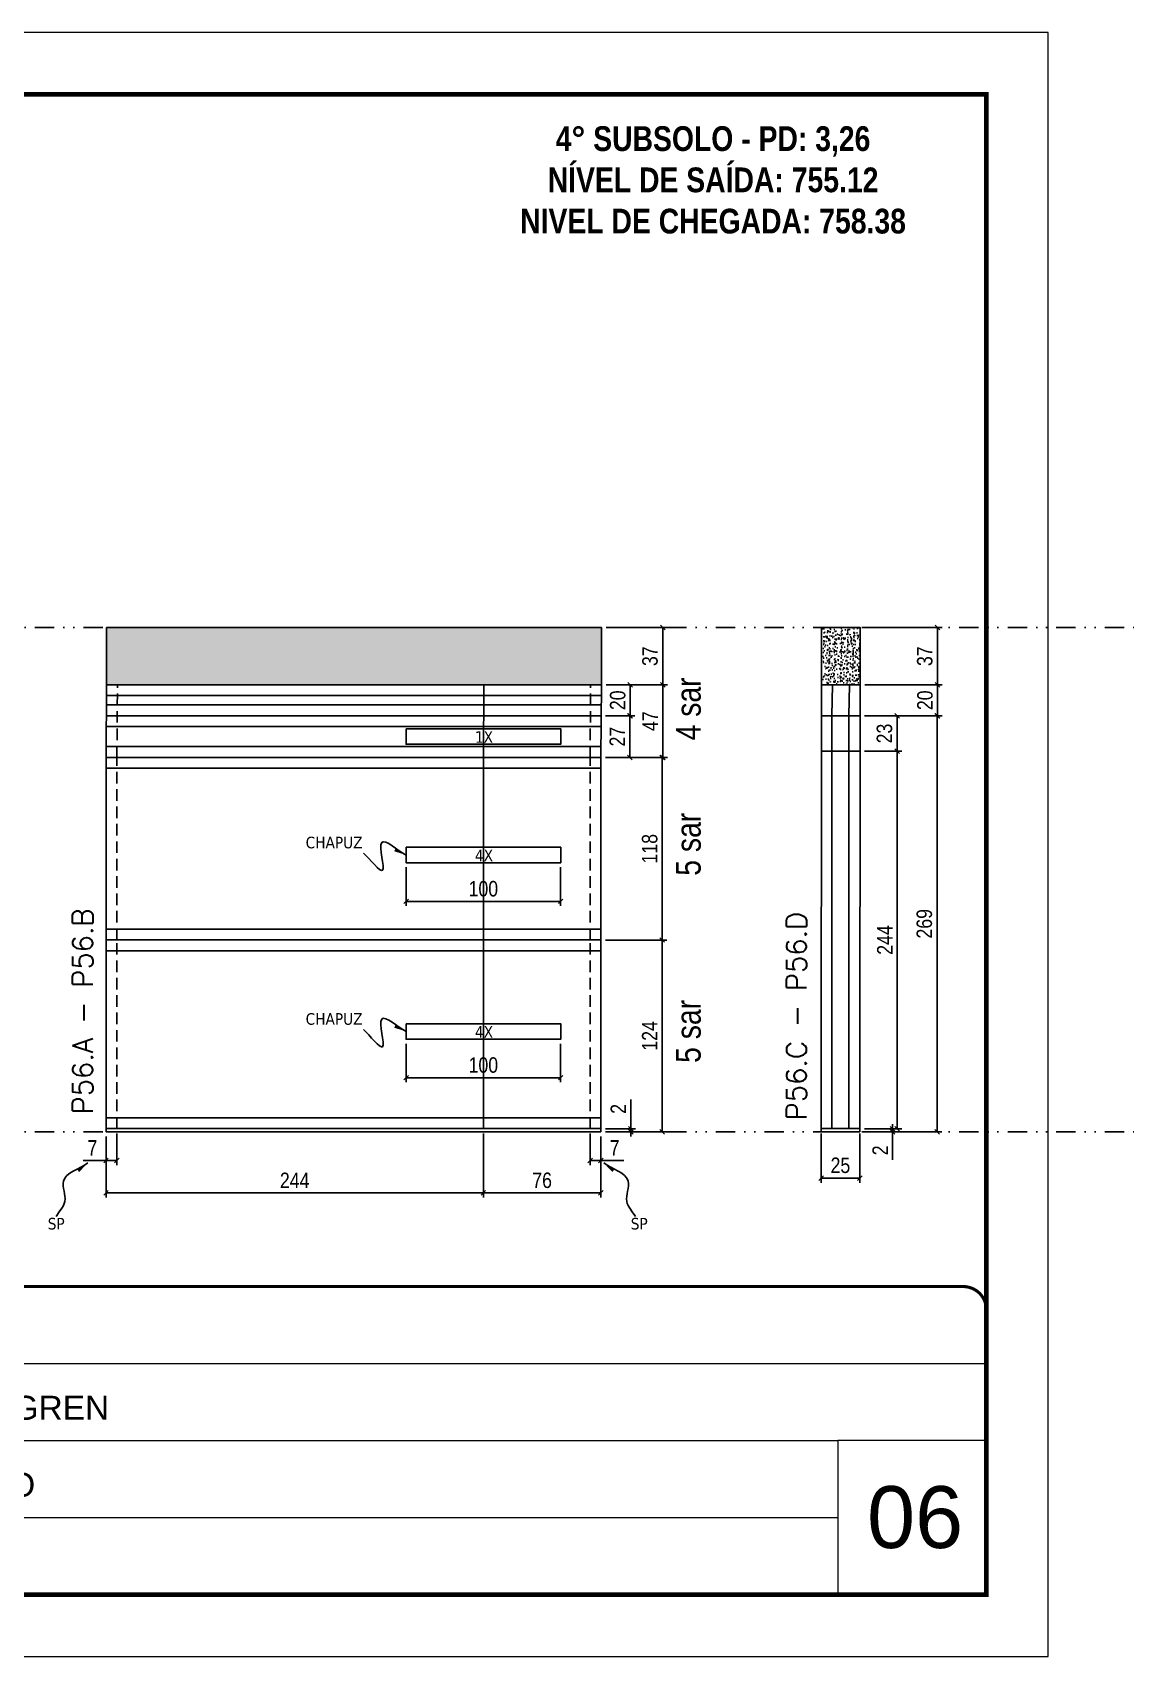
# Model space of a CAD drawing. Header units: millimetres. Extents: x 13777 to 27878, y -21631 to 6985.
# Drawn here: x 16840 to 17547, y 4786 to 5836 of the extents above; entities that cross this region are included whole.
import ezdxf

# ---------------------------------------------------------------- set-up
doc = ezdxf.new("R2010")
doc.units = ezdxf.units.MM
for name, pattern in [('CONTINUO', [0]), ('DASHED', [0.75, 0.5, -0.25]), ('DIVIDE2', [0.625, 0.25, -0.125, 0, -0.125, 0, -0.125]), ('HIDDEN', [0.375, 0.25, -0.125])]:
    doc.linetypes.add(name, pattern=pattern)
for name, color, linetype, lineweight in [('CARIMBO', 255, 'Continuous', 9), ('Folhas', 255, 'Continuous', 9), ('SARRAFO DE PRESSAO', 251, 'DASHED', 9), ('Texto Seção', 7, 'Continuous', 15)]:
    doc.layers.add(name, color=color, linetype=linetype, lineweight=lineweight)
for name, color, linetype in [('COTA', 241, 'Continuous'), ('NOMENCLATURA', 7, 'Continuous'), ('Nível', 160, 'Continuous'), ('Painéis', 200, 'Continuous'), ('Romaneio', 10, 'Continuous'), ('SARR_2.2x10', 60, 'Continuous'), ('SARR_2.2x7', 40, 'Continuous'), ('Sarrafo de Pressão', 42, 'HIDDEN'), ('texto', 7, 'Continuous')]:
    doc.layers.add(name, color=color, linetype=linetype)
doc.styles.add('ARIAL', font='arial.ttf')
doc.styles.add('ARIAL_NARROW', font='ARIALN.TTF', dxfattribs={"height": 0.2})
doc.styles.add('COTA TECNICA', font='techl___.ttf', dxfattribs={"height": 10})
doc.styles.add('COTA TECNICA-50', font='techl___.ttf', dxfattribs={"height": 10})
doc.styles.add('REGUA-120', font='ROMANS.shx', dxfattribs={"height": 15})
doc.styles.add('ROMANC', font='techb___.ttf', dxfattribs={"height": 2.5})
doc.styles.get("Standard").update_dxf_attribs({"font": 'arial.ttf'})
doc.styles.add('Tecnologia', font='')
doc.styles.get('Tecnologia').set_extended_font_data('Forgotten Futurist')
doc.dimstyles.new('COTA PAINEL-50', dxfattribs={"dimtxt": 10, "dimasz": 3, "dimexe": 3, "dimexo": 3, "dimgap": 3, "dimtad": 1, "dimdec": 1, "dimzin": 12, "dimdsep": 46, "dimtxsty": 'COTA TECNICA-50', "dimblk1": 'OBLIQUE', "dimblk2": 'OBLIQUE', "dimsah": 1, "dimcen": 0.9, "dimclrd": 4, "dimclre": 4, "dimclrt": 240, "dimadec": 1, "dimazin": 3, "dimtfac": 1, "dimtdec": 1, "dimtmove": 0, "dimatfit": 3, "dimfxl": 1, "dimtolj": 1, "dimtzin": 12, "dimarcsym": 0})
doc.dimstyles.new('PAINEL', dxfattribs={"dimtxt": 10, "dimasz": 3, "dimexe": 3, "dimexo": 3, "dimgap": 3, "dimtad": 1, "dimdec": 1, "dimzin": 12, "dimdsep": 46, "dimtxsty": 'COTA TECNICA', "dimblk1": 'OBLIQUE', "dimblk2": 'OBLIQUE', "dimsah": 1, "dimcen": 0.9, "dimclrd": 4, "dimclre": 4, "dimclrt": 240, "dimadec": 1, "dimazin": 3, "dimtfac": 1, "dimtdec": 1, "dimtmove": 0, "dimatfit": 3, "dimfxl": 1, "dimtolj": 1, "dimtzin": 12, "dimarcsym": 0})
doc.dimstyles.get("Standard").update_dxf_attribs({"dimtxt": 0.18, "dimasz": 0.18, "dimexe": 0.18, "dimexo": 0.0625, "dimgap": 0.09, "dimtad": 0, "dimtih": 1, "dimtoh": 1, "dimdec": 4, "dimzin": 0, "dimdsep": 46, "dimtxsty": 'Standard', "dimcen": 0.09, "dimadec": 0, "dimazin": 0, "dimtfac": 1, "dimtdec": 4, "dimtofl": 0, "dimtmove": 0, "dimatfit": 3, "dimfxl": 1, "dimtolj": 1, "dimtzin": 0, "dimarcsym": 0})

# ---------------------------------------------------------------- blocks, each defined once
blk = doc.blocks.new('9999999999')
at = {"color": 30, "linetype": 'CONTINUO'}
for p, q in [((98564.6, 34230.2), (98564.6, 34429.4)), ((98564.6, 34379.6), (99584, 34379.6)), ((98564.6, 34329.8), (99488, 34329.8)), ((99584, 34329.8), (99488, 34329.8)), ((99488, 34329.8), (99488, 34230.2)), ((98564.6, 34280), (99488, 34280))]:
    blk.add_line(p, q, dxfattribs=at)
at = {"color": 30, "linetype": 'CONTINUO', "const_width": 2}
blk.add_lwpolyline([(99584, 34230.2), (99584, 34414.4, 0.414214), (99569, 34429.4), (98229, 34429.4, 0.414214), (98214, 34414.4), (98214, 34245.2, 0.414214), (98229, 34230.2), (99584, 34230.2)], format="xyb", dxfattribs=at)
at = {"layer": 'Folhas'}
blk.add_lwpolyline([(98139, 34190.2), (99624, 34190.2), (99624, 35240.2), (98139, 35240.2)], close=True, dxfattribs=at)
at = {"layer": 'Folhas', "color": 30, "const_width": 3}
blk.add_lwpolyline([(98214, 34230.2), (99584, 34230.2), (99584, 35200.2), (98214, 35200.2)], close=True, dxfattribs=at)
at = {"color": 7, "linetype": 'Continuous', "ltscale": 5, "style": 'ARIAL'}
for s, height, p in [('SKR', 15.48, (98837.7, 34393.1)), ('LEAF LOEFGREN', 15.483, (98837.7, 34343.3)), ('4° SUBSOLO', 15.48, (98837.7, 34293.5)), ('NOVA SISTEMAS CONSTRUTIVOS', 11.059, (98263.2, 34267.2)), ('PILARES', 15.48, (98837.7, 34243.7))]:
    blk.add_text(s, height=height, dxfattribs=at).set_placement(p)
at = {"layer": 'Folhas', "color": 7, "style": 'Tecnologia', "width": 1.5}
for s, p in [('CLIENTE:', (98573.7, 34397.2)), ('OBRA:', (98573.7, 34347.3)), ('PAVIMENTO:', (98573.7, 34297.5)), ('PROJETO:', (98573.7, 34247.7))]:
    blk.add_text(s, height=14, dxfattribs=at).set_placement(p)
blk = doc.blocks.new('_Oblique')
at = {"color": 0, "linetype": 'ByBlock', "lineweight": -2}
blk.add_line((-0.5, -0.5), (0.5, 0.5), dxfattribs=at)
blk = doc.blocks.new('*D59')
at = {"layer": 'COTA', "color": 4, "lineweight": -2, "transparency": 16777216}
for p, q in [((16894.7, 5124.4), (16894.7, 5103.9)), ((16887.7, 5122.4), (16887.7, 5103.9)), ((16887.7, 5106.9), (16873, 5106.9)), ((16894.7, 5106.9), (16887.7, 5106.9))]:
    blk.add_line(p, q, dxfattribs=at)
at = {"layer": 'Defpoints', "color": 0, "transparency": 16777216}
for p in [(16887.7, 5125.4), (16894.7, 5127.4), (16887.7, 5106.9)]:
    blk.add_point(p, dxfattribs=at)
at = {"layer": 'COTA', "color": 4, "lineweight": -2, "transparency": 16777216, "xscale": 3, "yscale": 3, "zscale": 3, "rotation": 180}
blk.add_blockref('_Oblique', (16887.7, 5106.9), dxfattribs=at)
at = {"layer": 'COTA', "color": 4, "lineweight": -2, "transparency": 16777216, "xscale": 3, "yscale": 3, "zscale": 3}
blk.add_blockref('_Oblique', (16894.7, 5106.9), dxfattribs=at)
at = {"layer": 'COTA', "color": 240, "transparency": 16777216, "insert": (16878.9, 5115), "char_height": 10, "attachment_point": 5, "style": 'COTA TECNICA-50'}
blk.add_mtext('\\A1;7', dxfattribs=at)
blk = doc.blocks.new('*D60')
at = {"layer": 'COTA', "color": 4, "lineweight": -2, "transparency": 16777216}
for p, q in [((17200.7, 5124.4), (17200.7, 5103.9)), ((17207.7, 5122.4), (17207.7, 5103.9)), ((17200.7, 5106.9), (17207.7, 5106.9)), ((17207.7, 5106.9), (17222.5, 5106.9))]:
    blk.add_line(p, q, dxfattribs=at)
at = {"layer": 'Defpoints', "color": 0, "transparency": 16777216}
for p in [(17200.7, 5127.4), (17207.7, 5125.4), (17207.7, 5106.9)]:
    blk.add_point(p, dxfattribs=at)
at = {"layer": 'COTA', "color": 4, "lineweight": -2, "transparency": 16777216, "xscale": 3, "yscale": 3, "zscale": 3, "rotation": 180}
blk.add_blockref('_Oblique', (17200.7, 5106.9), dxfattribs=at)
at = {"layer": 'COTA', "color": 4, "lineweight": -2, "transparency": 16777216, "xscale": 3, "yscale": 3, "zscale": 3}
blk.add_blockref('_Oblique', (17207.7, 5106.9), dxfattribs=at)
at = {"layer": 'COTA', "color": 240, "transparency": 16777216, "insert": (17216.6, 5115), "char_height": 10, "attachment_point": 5, "style": 'COTA TECNICA-50'}
blk.add_mtext('\\A1;7', dxfattribs=at)
blk = doc.blocks.new('*D61')
at = {"layer": 'Defpoints', "color": 0, "linetype": 'ByBlock', "transparency": 16777216}
for p in [(17207.7, 5249.4), (17247.4, 5249.4), (17207.7, 5125.4)]:
    blk.add_point(p, dxfattribs=at)
at = {"layer": 'Romaneio', "color": 4, "linetype": 'ByBlock', "lineweight": -2, "transparency": 16777216}
for p, q in [((17210.7, 5249.4), (17250.4, 5249.4)), ((17247.4, 5125.4), (17247.4, 5249.4)), ((17210.7, 5125.4), (17250.4, 5125.4))]:
    blk.add_line(p, q, dxfattribs=at)
at = {"layer": 'Romaneio', "color": 4, "linetype": 'ByBlock', "lineweight": -2, "transparency": 16777216, "xscale": 3, "yscale": 3, "zscale": 3}
for p, rotation in [((17247.4, 5249.4), 90), ((17247.4, 5125.4), 270)]:
    blk.add_blockref('_Oblique', p, dxfattribs=dict(at, rotation=rotation))
at = {"layer": 'Romaneio', "color": 240, "linetype": 'ByBlock', "transparency": 16777216, "insert": (17239.3, 5187.4), "char_height": 10, "attachment_point": 5, "rotation": 90, "style": 'COTA TECNICA'}
blk.add_mtext('\\A1;124', dxfattribs=at)
blk = doc.blocks.new('*D62')
at = {"layer": 'Defpoints', "color": 0, "linetype": 'ByBlock', "transparency": 16777216}
for p in [(17207.7, 5249.4), (17247.4, 5249.4), (17207.7, 5125.4)]:
    blk.add_point(p, dxfattribs=at)
at = {"layer": 'Romaneio', "color": 4, "linetype": 'ByBlock', "lineweight": -2, "transparency": 16777216}
for p, q in [((17210.7, 5249.4), (17250.4, 5249.4)), ((17247.4, 5125.4), (17247.4, 5249.4)), ((17210.7, 5125.4), (17250.4, 5125.4))]:
    blk.add_line(p, q, dxfattribs=at)
at = {"layer": 'Romaneio', "color": 4, "linetype": 'ByBlock', "lineweight": -2, "transparency": 16777216, "xscale": 3, "yscale": 3, "zscale": 3}
for p, rotation in [((17247.4, 5249.4), 90), ((17247.4, 5125.4), 270)]:
    blk.add_blockref('_Oblique', p, dxfattribs=dict(at, rotation=rotation))
at = {"layer": 'Romaneio', "color": 240, "linetype": 'ByBlock', "transparency": 16777216, "insert": (17239.3, 5187.4), "char_height": 10, "attachment_point": 5, "rotation": 90, "style": 'COTA TECNICA'}
blk.add_mtext('\\A1;124', dxfattribs=at)
blk = doc.blocks.new('*D63')
at = {"layer": 'COTA', "color": 4, "lineweight": -2, "transparency": 16777216}
for p, q in [((17210.7, 5367.4), (17250.4, 5367.4)), ((17247.4, 5249.4), (17247.4, 5367.4)), ((17210.7, 5249.4), (17250.4, 5249.4))]:
    blk.add_line(p, q, dxfattribs=at)
at = {"layer": 'Defpoints', "color": 0, "transparency": 16777216}
for p in [(17207.7, 5367.4), (17247.4, 5367.4), (17207.7, 5249.4)]:
    blk.add_point(p, dxfattribs=at)
at = {"layer": 'COTA', "color": 4, "lineweight": -2, "transparency": 16777216, "xscale": 3, "yscale": 3, "zscale": 3}
for p, rotation in [((17247.4, 5367.4), 90), ((17247.4, 5249.4), 270)]:
    blk.add_blockref('_Oblique', p, dxfattribs=dict(at, rotation=rotation))
at = {"layer": 'COTA', "color": 240, "transparency": 16777216, "insert": (17239.3, 5308.4), "char_height": 10, "attachment_point": 5, "rotation": 90, "style": 'COTA TECNICA-50'}
blk.add_mtext('\\A1;118', dxfattribs=at)
blk = doc.blocks.new('*D64')
at = {"layer": 'COTA', "color": 4, "lineweight": -2, "transparency": 16777216}
for p, q in [((17227, 5127.4), (17227, 5146.2)), ((17210.7, 5127.4), (17230, 5127.4)), ((17210.7, 5125.4), (17230, 5125.4)), ((17227, 5125.4), (17227, 5127.4)), ((17227, 5125.4), (17227, 5122.4))]:
    blk.add_line(p, q, dxfattribs=at)
at = {"layer": 'Defpoints', "color": 0, "transparency": 16777216}
for p in [(17207.7, 5127.4), (17207.7, 5125.4), (17227, 5125.4)]:
    blk.add_point(p, dxfattribs=at)
at = {"layer": 'COTA', "color": 4, "lineweight": -2, "transparency": 16777216, "xscale": 3, "yscale": 3, "zscale": 3}
for p, rotation in [((17227, 5127.4), 270), ((17227, 5125.4), 90)]:
    blk.add_blockref('_Oblique', p, dxfattribs=dict(at, rotation=rotation))
at = {"layer": 'COTA', "color": 240, "transparency": 16777216, "insert": (17219, 5140.2), "char_height": 10, "attachment_point": 5, "rotation": 90, "style": 'COTA TECNICA-50'}
blk.add_mtext('\\A1;2', dxfattribs=at)
blk = doc.blocks.new('*D65')
at = {"layer": 'COTA', "color": 4, "lineweight": -2, "transparency": 16777216}
for p, q in [((17131.7, 5124.4), (17131.7, 5082.9)), ((16887.7, 5122.4), (16887.7, 5082.9)), ((16887.7, 5085.9), (17131.7, 5085.9))]:
    blk.add_line(p, q, dxfattribs=at)
at = {"layer": 'Defpoints', "color": 0, "transparency": 16777216}
for p in [(16887.7, 5125.4), (17131.7, 5127.4), (17131.7, 5085.9)]:
    blk.add_point(p, dxfattribs=at)
at = {"layer": 'COTA', "color": 4, "lineweight": -2, "transparency": 16777216, "xscale": 3, "yscale": 3, "zscale": 3, "rotation": 180}
blk.add_blockref('_Oblique', (16887.7, 5085.9), dxfattribs=at)
at = {"layer": 'COTA', "color": 4, "lineweight": -2, "transparency": 16777216, "xscale": 3, "yscale": 3, "zscale": 3}
blk.add_blockref('_Oblique', (17131.7, 5085.9), dxfattribs=at)
at = {"layer": 'COTA', "color": 240, "transparency": 16777216, "insert": (17009.7, 5094), "char_height": 10, "attachment_point": 5, "style": 'COTA TECNICA-50'}
blk.add_mtext('\\A1;244', dxfattribs=at)
blk = doc.blocks.new('*D66')
at = {"layer": 'COTA', "color": 4, "lineweight": -2, "transparency": 16777216}
for p, q in [((17131.7, 5124.4), (17131.7, 5082.9)), ((17207.7, 5122.4), (17207.7, 5082.9)), ((17131.7, 5085.9), (17207.7, 5085.9))]:
    blk.add_line(p, q, dxfattribs=at)
at = {"layer": 'Defpoints', "color": 0, "transparency": 16777216}
for p in [(17131.7, 5127.4), (17207.7, 5125.4), (17207.7, 5085.9)]:
    blk.add_point(p, dxfattribs=at)
at = {"layer": 'COTA', "color": 4, "lineweight": -2, "transparency": 16777216, "xscale": 3, "yscale": 3, "zscale": 3, "rotation": 180}
blk.add_blockref('_Oblique', (17131.7, 5085.9), dxfattribs=at)
at = {"layer": 'COTA', "color": 4, "lineweight": -2, "transparency": 16777216, "xscale": 3, "yscale": 3, "zscale": 3}
blk.add_blockref('_Oblique', (17207.7, 5085.9), dxfattribs=at)
at = {"layer": 'COTA', "color": 240, "transparency": 16777216, "insert": (17169.7, 5094), "char_height": 10, "attachment_point": 5, "style": 'COTA TECNICA-50'}
blk.add_mtext('\\A1;76', dxfattribs=at)
blk = doc.blocks.new('*D67')
at = {"layer": 'COTA', "color": 4, "linetype": 'ByBlock', "lineweight": -2, "transparency": 16777216}
for p, q in [((17081.7, 5182.3), (17081.7, 5157.4)), ((17181.7, 5182.3), (17181.7, 5157.4)), ((17181.7, 5160.4), (17081.7, 5160.4))]:
    blk.add_line(p, q, dxfattribs=at)
at = {"layer": 'Defpoints', "color": 0, "linetype": 'ByBlock', "transparency": 16777216}
for p in [(17081.7, 5185.3), (17181.7, 5185.3), (17081.7, 5160.4)]:
    blk.add_point(p, dxfattribs=at)
at = {"layer": 'COTA', "color": 4, "linetype": 'ByBlock', "lineweight": -2, "transparency": 16777216, "xscale": 3, "yscale": 3, "zscale": 3, "rotation": 180}
blk.add_blockref('_Oblique', (17081.7, 5160.4), dxfattribs=at)
at = {"layer": 'COTA', "color": 4, "linetype": 'ByBlock', "lineweight": -2, "transparency": 16777216, "xscale": 3, "yscale": 3, "zscale": 3}
blk.add_blockref('_Oblique', (17181.7, 5160.4), dxfattribs=at)
at = {"layer": 'COTA', "color": 240, "linetype": 'ByBlock', "transparency": 16777216, "insert": (17131.7, 5168.5), "char_height": 10, "attachment_point": 5, "style": 'COTA TECNICA'}
blk.add_mtext('\\A1;100', dxfattribs=at)
blk = doc.blocks.new('*D68')
at = {"layer": 'COTA', "color": 4, "linetype": 'ByBlock', "lineweight": -2, "transparency": 16777216}
for p, q in [((17081.7, 5296.4), (17081.7, 5271.4)), ((17181.7, 5296.4), (17181.7, 5271.4)), ((17181.7, 5274.4), (17081.7, 5274.4))]:
    blk.add_line(p, q, dxfattribs=at)
at = {"layer": 'Defpoints', "color": 0, "linetype": 'ByBlock', "transparency": 16777216}
for p in [(17081.7, 5299.4), (17181.7, 5299.4), (17081.7, 5274.4)]:
    blk.add_point(p, dxfattribs=at)
at = {"layer": 'COTA', "color": 4, "linetype": 'ByBlock', "lineweight": -2, "transparency": 16777216, "xscale": 3, "yscale": 3, "zscale": 3, "rotation": 180}
blk.add_blockref('_Oblique', (17081.7, 5274.4), dxfattribs=at)
at = {"layer": 'COTA', "color": 4, "linetype": 'ByBlock', "lineweight": -2, "transparency": 16777216, "xscale": 3, "yscale": 3, "zscale": 3}
blk.add_blockref('_Oblique', (17181.7, 5274.4), dxfattribs=at)
at = {"layer": 'COTA', "color": 240, "linetype": 'ByBlock', "transparency": 16777216, "insert": (17131.7, 5282.5), "char_height": 10, "attachment_point": 5, "style": 'COTA TECNICA'}
blk.add_mtext('\\A1;100', dxfattribs=at)
blk = doc.blocks.new('*D69')
at = {"layer": 'COTA', "color": 4, "lineweight": -2, "transparency": 16777216}
for p, q in [((17211.1, 5414.4), (17250.7, 5414.4)), ((17247.7, 5414.4), (17247.7, 5367.4)), ((17210.7, 5367.4), (17250.7, 5367.4))]:
    blk.add_line(p, q, dxfattribs=at)
at = {"layer": 'Defpoints', "color": 0, "transparency": 16777216}
for p in [(17208.1, 5414.4), (17207.7, 5367.4), (17247.7, 5367.4)]:
    blk.add_point(p, dxfattribs=at)
at = {"layer": 'COTA', "color": 4, "lineweight": -2, "transparency": 16777216, "xscale": 3, "yscale": 3, "zscale": 3}
for p, rotation in [((17247.7, 5414.4), 90), ((17247.7, 5367.4), 270)]:
    blk.add_blockref('_Oblique', p, dxfattribs=dict(at, rotation=rotation))
at = {"layer": 'COTA', "color": 240, "transparency": 16777216, "insert": (17239.6, 5390.9), "char_height": 10, "attachment_point": 5, "rotation": 90, "style": 'COTA TECNICA'}
blk.add_mtext('\\A1;47', dxfattribs=at)
blk = doc.blocks.new('*D70')
at = {"layer": 'COTA', "color": 4, "lineweight": -2, "transparency": 16777216}
for p, q in [((17211.1, 5451.4), (17250.7, 5451.4)), ((17247.7, 5414.4), (17247.7, 5451.4)), ((17211.1, 5414.4), (17250.7, 5414.4))]:
    blk.add_line(p, q, dxfattribs=at)
at = {"layer": 'Defpoints', "color": 0, "transparency": 16777216}
for p in [(17208.1, 5451.4), (17247.7, 5451.4), (17208.1, 5414.4)]:
    blk.add_point(p, dxfattribs=at)
at = {"layer": 'COTA', "color": 4, "lineweight": -2, "transparency": 16777216, "xscale": 3, "yscale": 3, "zscale": 3}
for p, rotation in [((17247.7, 5451.4), 90), ((17247.7, 5414.4), 270)]:
    blk.add_blockref('_Oblique', p, dxfattribs=dict(at, rotation=rotation))
at = {"layer": 'COTA', "color": 240, "transparency": 16777216, "insert": (17239.5, 5432.9), "char_height": 10, "attachment_point": 5, "rotation": 90, "style": 'COTA TECNICA'}
blk.add_mtext('\\A1;37', dxfattribs=at)
blk = doc.blocks.new('*D71')
at = {"layer": 'COTA', "color": 4, "lineweight": -2, "transparency": 16777216}
for p, q in [((17210.7, 5394.4), (17229.4, 5394.4)), ((17226.4, 5367.4), (17226.4, 5394.4)), ((17210.7, 5367.4), (17229.4, 5367.4))]:
    blk.add_line(p, q, dxfattribs=at)
at = {"layer": 'Defpoints', "color": 0, "transparency": 16777216}
for p in [(17207.7, 5394.4), (17226.4, 5394.4), (17207.7, 5367.4)]:
    blk.add_point(p, dxfattribs=at)
at = {"layer": 'COTA', "color": 4, "lineweight": -2, "transparency": 16777216, "xscale": 3, "yscale": 3, "zscale": 3}
for p, rotation in [((17226.4, 5394.4), 90), ((17226.4, 5367.4), 270)]:
    blk.add_blockref('_Oblique', p, dxfattribs=dict(at, rotation=rotation))
at = {"layer": 'COTA', "color": 240, "transparency": 16777216, "insert": (17218.3, 5380.9), "char_height": 10, "attachment_point": 5, "rotation": 90, "style": 'COTA TECNICA'}
blk.add_mtext('\\A1;27', dxfattribs=at)
blk = doc.blocks.new('*D72')
at = {"layer": 'COTA', "color": 4, "lineweight": -2, "transparency": 16777216}
for p, q in [((17211.1, 5414.4), (17229.7, 5414.4)), ((17226.7, 5394.4), (17226.7, 5414.4)), ((17210.7, 5394.4), (17229.7, 5394.4))]:
    blk.add_line(p, q, dxfattribs=at)
at = {"layer": 'Defpoints', "color": 0, "transparency": 16777216}
for p in [(17208.1, 5414.4), (17226.7, 5414.4), (17207.7, 5394.4)]:
    blk.add_point(p, dxfattribs=at)
at = {"layer": 'COTA', "color": 4, "lineweight": -2, "transparency": 16777216, "xscale": 3, "yscale": 3, "zscale": 3}
for p, rotation in [((17226.7, 5414.4), 90), ((17226.7, 5394.4), 270)]:
    blk.add_blockref('_Oblique', p, dxfattribs=dict(at, rotation=rotation))
at = {"layer": 'COTA', "color": 240, "transparency": 16777216, "insert": (17218.6, 5404.4), "char_height": 10, "attachment_point": 5, "rotation": 90, "style": 'COTA TECNICA'}
blk.add_mtext('\\A1;20', dxfattribs=at)
blk = doc.blocks.new('*D73')
at = {"layer": 'COTA', "color": 4, "lineweight": -2, "transparency": 16777216}
for p, q in [((17350.1, 5124.4), (17350.1, 5092.5)), ((17375.1, 5124.4), (17375.1, 5092.5)), ((17350.1, 5095.5), (17375.1, 5095.5))]:
    blk.add_line(p, q, dxfattribs=at)
at = {"layer": 'Defpoints', "color": 0, "transparency": 16777216}
for p in [(17350.1, 5127.4), (17375.1, 5127.4), (17375.1, 5095.5)]:
    blk.add_point(p, dxfattribs=at)
at = {"layer": 'COTA', "color": 4, "lineweight": -2, "transparency": 16777216, "xscale": 3, "yscale": 3, "zscale": 3, "rotation": 180}
blk.add_blockref('_Oblique', (17350.1, 5095.5), dxfattribs=at)
at = {"layer": 'COTA', "color": 4, "lineweight": -2, "transparency": 16777216, "xscale": 3, "yscale": 3, "zscale": 3}
blk.add_blockref('_Oblique', (17375.1, 5095.5), dxfattribs=at)
at = {"layer": 'COTA', "color": 240, "transparency": 16777216, "insert": (17362.6, 5103.7), "char_height": 10, "attachment_point": 5, "style": 'COTA TECNICA'}
blk.add_mtext('\\A1;25', dxfattribs=at)
blk = doc.blocks.new('*D74')
at = {"layer": 'COTA', "color": 4, "lineweight": -2, "transparency": 16777216}
for p, q in [((17378.1, 5127.4), (17399.3, 5127.4)), ((17378.1, 5125.4), (17399.3, 5125.4)), ((17396.3, 5127.4), (17396.3, 5130.4)), ((17396.3, 5127.4), (17396.3, 5125.4)), ((17396.3, 5125.4), (17396.3, 5107.3))]:
    blk.add_line(p, q, dxfattribs=at)
at = {"layer": 'Defpoints', "color": 0, "transparency": 16777216}
for p in [(17375.1, 5127.4), (17375.1, 5125.4), (17396.3, 5127.4)]:
    blk.add_point(p, dxfattribs=at)
at = {"layer": 'COTA', "color": 4, "lineweight": -2, "transparency": 16777216, "xscale": 3, "yscale": 3, "zscale": 3}
for p, rotation in [((17396.3, 5127.4), 270), ((17396.3, 5125.4), 90)]:
    blk.add_blockref('_Oblique', p, dxfattribs=dict(at, rotation=rotation))
at = {"layer": 'COTA', "color": 240, "transparency": 16777216, "insert": (17388.3, 5113.4), "char_height": 10, "attachment_point": 5, "rotation": 90, "style": 'COTA TECNICA-50'}
blk.add_mtext('\\A1;2', dxfattribs=at)
blk = doc.blocks.new('*D75')
at = {"layer": 'COTA', "color": 4, "linetype": 'ByBlock', "lineweight": -2, "transparency": 16777216}
for p, q in [((17378.4, 5451.4), (17428.4, 5451.4)), ((17425.4, 5451.4), (17425.4, 5414.4)), ((17378.4, 5414.4), (17428.4, 5414.4))]:
    blk.add_line(p, q, dxfattribs=at)
at = {"layer": 'Defpoints', "color": 0, "linetype": 'ByBlock', "transparency": 16777216}
for p in [(17375.4, 5451.4), (17375.4, 5414.4), (17425.4, 5414.4)]:
    blk.add_point(p, dxfattribs=at)
at = {"layer": 'COTA', "color": 4, "linetype": 'ByBlock', "lineweight": -2, "transparency": 16777216, "xscale": 3, "yscale": 3, "zscale": 3}
for p, rotation in [((17425.4, 5451.4), 90), ((17425.4, 5414.4), 270)]:
    blk.add_blockref('_Oblique', p, dxfattribs=dict(at, rotation=rotation))
at = {"layer": 'COTA', "color": 240, "linetype": 'ByBlock', "transparency": 16777216, "insert": (17417.2, 5432.9), "char_height": 10, "attachment_point": 5, "rotation": 90, "style": 'COTA TECNICA'}
blk.add_mtext('\\A1;37', dxfattribs=at)
blk = doc.blocks.new('*D76')
at = {"layer": 'COTA', "color": 4, "lineweight": -2, "transparency": 16777216}
for p, q in [((17378.1, 5394.4), (17428.1, 5394.4)), ((17425.1, 5125.4), (17425.1, 5394.4)), ((17378.1, 5125.4), (17428.1, 5125.4))]:
    blk.add_line(p, q, dxfattribs=at)
at = {"layer": 'Defpoints', "color": 0, "transparency": 16777216}
for p in [(17375.1, 5394.4), (17425.1, 5394.4), (17375.1, 5125.4)]:
    blk.add_point(p, dxfattribs=at)
at = {"layer": 'COTA', "color": 4, "lineweight": -2, "transparency": 16777216, "xscale": 3, "yscale": 3, "zscale": 3}
for p, rotation in [((17425.1, 5394.4), 90), ((17425.1, 5125.4), 270)]:
    blk.add_blockref('_Oblique', p, dxfattribs=dict(at, rotation=rotation))
at = {"layer": 'COTA', "color": 240, "transparency": 16777216, "insert": (17416.9, 5259.9), "char_height": 10, "attachment_point": 5, "rotation": 90, "style": 'COTA TECNICA-50'}
blk.add_mtext('\\A1;269', dxfattribs=at)
blk = doc.blocks.new('*D77')
at = {"layer": 'COTA', "color": 4, "lineweight": -2, "transparency": 16777216}
for p, q in [((17378.1, 5371.4), (17402.3, 5371.4)), ((17399.3, 5127.4), (17399.3, 5371.4)), ((17378.1, 5127.4), (17402.3, 5127.4))]:
    blk.add_line(p, q, dxfattribs=at)
at = {"layer": 'Defpoints', "color": 0, "transparency": 16777216}
for p in [(17375.1, 5371.4), (17399.3, 5371.4), (17375.1, 5127.4)]:
    blk.add_point(p, dxfattribs=at)
at = {"layer": 'COTA', "color": 4, "lineweight": -2, "transparency": 16777216, "xscale": 3, "yscale": 3, "zscale": 3}
for p, rotation in [((17399.3, 5371.4), 90), ((17399.3, 5127.4), 270)]:
    blk.add_blockref('_Oblique', p, dxfattribs=dict(at, rotation=rotation))
at = {"layer": 'COTA', "color": 240, "transparency": 16777216, "insert": (17391.3, 5249.4), "char_height": 10, "attachment_point": 5, "rotation": 90, "style": 'COTA TECNICA'}
blk.add_mtext('\\A1;244', dxfattribs=at)
blk = doc.blocks.new('*D78')
at = {"layer": 'COTA', "color": 4, "lineweight": -2, "transparency": 16777216}
for p, q in [((17378.1, 5394.4), (17402.3, 5394.4)), ((17399.3, 5371.4), (17399.3, 5394.4)), ((17378.1, 5371.4), (17402.3, 5371.4))]:
    blk.add_line(p, q, dxfattribs=at)
at = {"layer": 'Defpoints', "color": 0, "transparency": 16777216}
for p in [(17375.1, 5394.4), (17399.3, 5394.4), (17375.1, 5371.4)]:
    blk.add_point(p, dxfattribs=at)
at = {"layer": 'COTA', "color": 4, "lineweight": -2, "transparency": 16777216, "xscale": 3, "yscale": 3, "zscale": 3}
for p, rotation in [((17399.3, 5394.4), 90), ((17399.3, 5371.4), 270)]:
    blk.add_blockref('_Oblique', p, dxfattribs=dict(at, rotation=rotation))
at = {"layer": 'COTA', "color": 240, "transparency": 16777216, "insert": (17391.1, 5382.9), "char_height": 10, "attachment_point": 5, "rotation": 90, "style": 'COTA TECNICA'}
blk.add_mtext('\\A1;23', dxfattribs=at)
blk = doc.blocks.new('*D79')
at = {"layer": 'COTA', "color": 4, "lineweight": -2, "transparency": 16777216}
for p, q in [((17378.4, 5414.4), (17428.4, 5414.4)), ((17425.4, 5394.4), (17425.4, 5414.4)), ((17378.1, 5394.4), (17428.4, 5394.4))]:
    blk.add_line(p, q, dxfattribs=at)
at = {"layer": 'Defpoints', "color": 0, "transparency": 16777216}
for p in [(17375.4, 5414.4), (17425.4, 5414.4), (17375.1, 5394.4)]:
    blk.add_point(p, dxfattribs=at)
at = {"layer": 'COTA', "color": 4, "lineweight": -2, "transparency": 16777216, "xscale": 3, "yscale": 3, "zscale": 3}
for p, rotation in [((17425.4, 5414.4), 90), ((17425.4, 5394.4), 270)]:
    blk.add_blockref('_Oblique', p, dxfattribs=dict(at, rotation=rotation))
at = {"layer": 'COTA', "color": 240, "transparency": 16777216, "insert": (17417.3, 5404.4), "char_height": 10, "attachment_point": 5, "rotation": 90, "style": 'COTA TECNICA'}
blk.add_mtext('\\A1;20', dxfattribs=at)

msp = doc.modelspace()

# ---------------------------------------------------------------- hatches: boundary and pattern name
at = {"layer": 'COTA'}
h = msp.add_hatch(dxfattribs=at)
h.set_pattern_fill('AR-CONC', color=256, scale=0.03)
h.set_pattern_definition([(50, (-1026.3436, -9.995), (5.4655401, -0.4781726), [0.5715, -6.2865]), (355, (-1026.3436, -9.995), (-1.0573026, 5.7317054), [0.4572, -5.0292175]), (100.451445, (-1025.888, -10.0346), (4.4082374, 5.2535326), [0.4857003, -5.3427073]), (46.1842, (-1026.3436, -8.471), (8.1323712, -1.2612698), [0.85725, -9.42975]), (96.635558, (-1025.666, -8.576), (7.122124, 7.4227837), [0.7285507, -8.0140682]), (351.18415, (-1026.3436, -8.471), (7.122124, 7.4227837), [0.685799, -7.543792]), (21, (-1025.5816, -8.852), (4.5484317, -3.0679559), [0.5715, -6.2865]), (326, (-1025.5816, -8.852), (1.8540609, 5.525639), [0.4572, -5.0292]), (71.451445, (-1025.2025, -9.1075), (6.4024926, 2.457683), [0.4857003, -5.3426981]), (37.5, (-1026.3436, -9.9948), (0.0926581, 2.53665117), [0, -4.96824, 0, -5.1054, 0, -5.04825]), (7.5, (-1026.3436, -9.9948), (2.00458988, 3.00541724), [0, -2.91084, 0, -4.85394, 0, -1.92405]), (327.5, (-1028.0428, -9.9948), (4.06771786, -0.17186232), [0, -1.905, 0, -5.9436, 0, -7.8867]), (317.5, (-1028.8048, -9.9948), (4.44387544, 0.7627947), [0, -2.4765, 0, -3.94716, 0, -5.6007])])
h.paths.add_polyline_path([(16888.07, 5451.44), (16888.07, 5414.44), (17208.07, 5414.44), (17208.07, 5451.44)])
at = {"layer": 'COTA', "linetype": 'ByBlock'}
h = msp.add_hatch(dxfattribs=at)
h.set_pattern_fill('AR-CONC', color=256, scale=0.03)
h.set_pattern_definition([(50, (11678.7173, -4403.427), (5.46554, -0.4781726), [0.5715, -6.2865]), (355, (11678.717, -4403.427), (-1.0573026, 5.7317054), [0.4572, -5.0292175]), (100.451445, (11679.1727, -4403.467), (4.4082374, 5.2535326), [0.4857003, -5.3427073]), (46.1842, (11678.717, -4401.903), (8.1323712, -1.26127), [0.85725, -9.42975]), (96.63556, (11679.395, -4402.008), (7.122124, 7.422784), [0.7285507, -8.014068]), (351.18415, (11678.717, -4401.903), (7.122124, 7.422784), [0.685799, -7.543792]), (21, (11679.4793, -4402.284), (4.5484317, -3.067956), [0.5715, -6.2865]), (326, (11679.479, -4402.284), (1.8540609, 5.525639), [0.4572, -5.0292]), (71.451445, (11679.8583, -4402.5396), (6.4024926, 2.457683), [0.4857003, -5.342698]), (37.5, (11678.7173, -4403.427), (0.0926581, 2.53665117), [0, -4.96824, 0, -5.1054, 0, -5.04825]), (7.5, (11678.7173, -4403.427), (2.0045899, 3.00541724), [0, -2.91084, 0, -4.85394, 0, -1.92405]), (327.5, (11677.018, -4403.427), (4.06771786, -0.17186232), [0, -1.905, 0, -5.9436, 0, -7.8867]), (317.5, (11676.256, -4403.427), (4.4438754, 0.7627947), [0, -2.4765, 0, -3.94716, 0, -5.6007])])
h.paths.add_polyline_path([(17375.4, 5451.44), (17351.4, 5451.44), (17351.4, 5414.42), (17375.4, 5414.42)])

# ---------------------------------------------------------------- linework, layer by layer
for p, q in [((16888.07, 5414.44), (16888.07, 5451.44)), ((16888.07, 5451.44), (17208.07, 5451.44)), ((17208.07, 5414.44), (17208.07, 5451.44)), ((17208.07, 5414.44), (17208.07, 5451.44))]:
    msp.add_line(p, q, dxfattribs=at)
msp.add_lwpolyline([(17350.4, 5414.42), (17375.4, 5414.42), (17375.4, 5451.44), (17350.4, 5451.44)], close=True, dxfattribs=at)
at = {"layer": 'Nível', "color": 4, "linetype": 'DIVIDE2', "ltscale": 50}
for p, q in [((16086.97, 5451.44), (21531.15, 5451.44)), ((16086.97, 5125.44), (21531.15, 5125.44))]:
    msp.add_line(p, q, dxfattribs=at)
at = {"layer": 'Painéis'}
for p, q in [((17131.75, 5367.44), (17132.07, 5414.44)), ((17350.4, 5414.42), (17350.08, 5127.44)), ((17350.4, 5414.42), (17375.4, 5414.42)), ((17375.4, 5414.42), (17350.4, 5414.42)), ((17375.4, 5414.42), (17375.08, 5127.44)), ((17207.75, 5394.44), (16887.75, 5394.44)), ((17350.08, 5394.44), (17375.08, 5394.44)), ((17131.75, 5367.44), (17131.75, 5127.44)), ((17350.08, 5371.44), (17375.08, 5371.44)), ((17350.08, 5127.44), (17375.08, 5127.44)), ((17350.08, 5127.44), (17375.08, 5127.44)), ((17350.08, 5125.44), (17350.08, 5127.44)), ((17375.08, 5125.44), (17350.08, 5125.44)), ((17375.08, 5127.44), (17375.08, 5125.44))]:
    msp.add_line(p, q, dxfattribs=at)
for points in [[(16888.07, 5414.44), (17208.07, 5414.44), (17207.75, 5367.44), (16887.75, 5367.44)], [(17207.75, 5367.44), (16887.75, 5367.44), (16887.75, 5249.44), (17207.75, 5249.44)], [(17207.75, 5249.44), (16887.75, 5249.44), (16887.75, 5127.44), (17207.75, 5127.44)], [(17207.75, 5125.44), (16887.75, 5125.44), (16887.75, 5127.44), (17207.75, 5127.44)]]:
    msp.add_lwpolyline(points, close=True, dxfattribs=at)
at = {"layer": 'SARR_2.2x10'}
for points in [[(17081.75, 5385.94), (17181.75, 5385.94), (17181.75, 5375.94), (17081.75, 5375.94)], [(17081.75, 5309.36), (17181.75, 5309.36), (17181.75, 5299.36), (17081.75, 5299.36)], [(17081.75, 5195.28), (17181.75, 5195.28), (17181.75, 5185.28), (17081.75, 5185.28)]]:
    msp.add_lwpolyline(points, close=True, dxfattribs=at)
at = {"layer": 'SARR_2.2x7'}
for p, q in [((17357.4, 5414.42), (17357.08, 5394.44)), ((17368.4, 5414.42), (17368.08, 5394.44)), ((16887.75, 5401.44), (17131.75, 5401.44)), ((16888.07, 5407.44), (17132.07, 5407.44)), ((17131.75, 5401.44), (17207.75, 5401.44)), ((17132.07, 5407.44), (17208.07, 5407.44)), ((16887.75, 5387.44), (17131.75, 5387.44)), ((17131.75, 5387.44), (17207.75, 5387.44)), ((17357.08, 5394.44), (17357.08, 5127.44)), ((17368.08, 5394.44), (17368.08, 5127.44)), ((16887.75, 5374.44), (17131.75, 5374.44)), ((17131.75, 5374.44), (17207.75, 5374.44)), ((16887.75, 5360.44), (17131.75, 5360.44)), ((17131.75, 5360.44), (17207.75, 5360.44)), ((16887.75, 5256.44), (17131.75, 5256.44)), ((17131.75, 5256.44), (17207.75, 5256.44)), ((16887.75, 5242.44), (17131.75, 5242.44)), ((17131.75, 5242.44), (17207.75, 5242.44)), ((16887.75, 5134.44), (17131.75, 5134.44)), ((17131.75, 5134.44), (17207.75, 5134.44))]:
    msp.add_line(p, q, dxfattribs=at)
at = {"layer": 'Sarrafo de Pressão', "ltscale": 30}
for p, q in [((16894.75, 5367.44), (16895.07, 5414.44)), ((17200.75, 5367.44), (17201.07, 5414.44)), ((16894.75, 5249.44), (16894.75, 5367.44)), ((17200.75, 5249.44), (17200.75, 5367.44)), ((16894.75, 5127.44), (16894.75, 5249.44)), ((17200.75, 5127.44), (17200.75, 5249.44))]:
    msp.add_line(p, q, dxfattribs=at)

# ---------------------------------------------------------------- block references
at = {"layer": 'SARRAFO DE PRESSAO', "color": 6, "linetype": 'ByBlock'}
msp.add_blockref('9999999999', (-82127.01, -29404.05), dxfattribs=at)

# ---------------------------------------------------------------- texts
at = {"layer": 'CARIMBO', "style": 'ARIAL'}
msp.add_text('06', height=40, dxfattribs=at).set_placement((17379.83, 4856.3))
at = {"layer": 'NOMENCLATURA', "style": 'ARIAL_NARROW'}
for s, p in [('4 sar', (17272.26, 5378.45)), ('5 sar', (17272.26, 5290.95)), ('5 sar', (17272.26, 5169.95))]:
    msp.add_text(s, height=16, rotation=90, dxfattribs=at).set_placement(p)
at = {"layer": 'NOMENCLATURA', "color": 2, "insert": (17280.25, 5802.21), "char_height": 16, "attachment_point": 2, "style": 'ROMANC'}
msp.add_mtext_dynamic_manual_height_columns('\\P4° SUBSOLO - PD: 3,26\\PNÍVEL DE SAÍDA: 755.12\\PNIVEL DE CHEGADA: 758.38', width=300.2766, gutter_width=1, heights=[0], dxfattribs=at)
at = {"layer": 'texto', "color": 0, "char_height": 7.5, "attachment_point": 5}
for s, insert in [('{\\fTahoma|b0|i0|c0|p34;\\C4;1X}', (17132.14, 5380.64)), ('{\\fTahoma|b0|i0|c0|p34;\\C4;CHAPUZ}', (17035.19, 5312.37)), ('{\\fTahoma|b0|i0|c0|p34;\\C4;4X}', (17132.14, 5304.07)), ('{\\fTahoma|b0|i0|c0|p34;\\C4;CHAPUZ}', (17035.19, 5198.29)), ('{\\fTahoma|b0|i0|c0|p34;\\C4;4X}', (17132.14, 5189.99)), ('{\\fTahoma|b0|i0|c0|p34;\\C4;SP}', (16855.5, 5065.94)), ('{\\fTahoma|b0|i0|c0|p34;\\C4;SP}', (17232.52, 5065.94))]:
    msp.add_mtext(s, dxfattribs=dict(at, insert=insert))
at = {"layer": 'Texto Seção', "char_height": 13, "attachment_point": 7, "rotation": 90, "style": 'REGUA-120'}
for s, insert, width in [('P56.A - P56.B', (16879.13, 5136.69), 285.3299), ('P56.C - P56.D', (17340.63, 5132.85), 370.6998)]:
    msp.add_mtext(s, dxfattribs=dict(at, insert=insert, width=width))

# ---------------------------------------------------------------- dimensions: what is measured, and where the dimension line sits
at = {"layer": 'COTA'}
for base, p1, p2, angle, dimstyle, picture, middle in [((17247.71, 5451.44), (17208.07, 5414.44), (17208.07, 5451.44), 90, 'PAINEL', '*D70', (17239.49, 5432.94)), ((17247.71, 5367.44), (17208.07, 5414.44), (17207.75, 5367.44), 90, 'PAINEL', '*D69', (17239.64, 5390.94)), ((17226.42, 5394.44), (17207.75, 5367.44), (17207.75, 5394.44), 90, 'PAINEL', '*D71', (17218.34, 5380.94)), ((17425.07, 5394.44), (17375.08, 5125.44), (17375.08, 5394.44), 90, 'COTA PAINEL-50', '*D76', (17416.94, 5259.94)), ((17399.35, 5394.44), (17375.08, 5371.44), (17375.08, 5394.44), 90, 'PAINEL', '*D78', (17391.13, 5382.94)), ((17247.39, 5367.44), (17207.75, 5249.44), (17207.75, 5367.44), 90, 'COTA PAINEL-50', '*D63', (17239.29, 5308.44)), ((17399.35, 5371.44), (17375.08, 5127.44), (17375.08, 5371.44), 90, 'PAINEL', '*D77', (17391.27, 5249.44)), ((16887.75, 5106.93), (16894.75, 5127.44), (16887.75, 5125.44), 180, 'COTA PAINEL-50', '*D59', (16878.88, 5115))]:
    dim = msp.add_linear_dim(base=base, p1=p1, p2=p2, angle=angle, dimstyle=dimstyle, dxfattribs=at)
    dim.commit()
    dim.dimension.update_dxf_attribs({"geometry": picture, "text_midpoint": middle})
at = {"layer": 'COTA', "linetype": 'ByBlock'}
dim = msp.add_linear_dim(base=(17425.39, 5414.42), p1=(17375.4, 5451.44), p2=(17375.4, 5414.42), angle=90, dimstyle='PAINEL', dxfattribs=at)
dim.commit()
dim.dimension.update_dxf_attribs({"geometry": '*D75', "text_midpoint": (17417.17, 5432.93)})
at = {"layer": 'COTA'}
dim = msp.add_linear_dim(base=(17226.74, 5414.44), p1=(17207.75, 5394.44), p2=(17208.07, 5414.44), angle=90, dimstyle='PAINEL', override={"dimtmove": 1}, dxfattribs=at)
dim.commit()
dim.dimension.update_dxf_attribs({"geometry": '*D72', "text_midpoint": (17226.74, 5404.44), "dimtype": 160})
for base, p1, p2, dimstyle, picture, middle in [((17425.39, 5414.42), (17375.08, 5394.44), (17375.4, 5414.42), 'PAINEL', '*D79', (17425.39, 5404.43)), ((17227, 5125.44), (17207.75, 5127.44), (17207.75, 5125.44), 'COTA PAINEL-50', '*D64', (17227, 5140.18)), ((17396.27, 5127.44), (17375.08, 5125.44), (17375.08, 5127.44), 'COTA PAINEL-50', '*D74', (17396.27, 5113.38))]:
    dim = msp.add_linear_dim(base=base, p1=p1, p2=p2, angle=90, dimstyle=dimstyle, dxfattribs=at)
    dim.commit()
    dim.dimension.update_dxf_attribs({"geometry": picture, "text_midpoint": middle, "dimtype": 160})
at = {"layer": 'COTA', "linetype": 'ByBlock'}
for base, p1, p2, picture, middle in [((17081.75, 5274.43), (17181.75, 5299.36), (17081.75, 5299.36), '*D68', (17131.75, 5282.53)), ((17081.75, 5160.35), (17181.75, 5185.28), (17081.75, 5185.28), '*D67', (17131.75, 5168.45))]:
    dim = msp.add_linear_dim(base=base, p1=p1, p2=p2, dimstyle='PAINEL', dxfattribs=at)
    dim.commit()
    dim.dimension.update_dxf_attribs({"geometry": picture, "text_midpoint": middle})
at = {"layer": 'COTA'}
for base, p1, p2, picture, middle in [((17131.75, 5085.88), (16887.75, 5125.44), (17131.75, 5127.44), '*D65', (17009.75, 5093.95)), ((17207.75, 5085.88), (17131.75, 5127.44), (17207.75, 5125.44), '*D66', (17169.75, 5093.98)), ((17207.75, 5106.93), (17200.75, 5127.44), (17207.75, 5125.44), '*D60', (17216.61, 5115))]:
    dim = msp.add_linear_dim(base=base, p1=p1, p2=p2, dimstyle='COTA PAINEL-50', dxfattribs=at)
    dim.commit()
    dim.dimension.update_dxf_attribs({"geometry": picture, "text_midpoint": middle})
dim = msp.add_linear_dim(base=(17375.08, 5095.54), p1=(17350.08, 5127.44), p2=(17375.08, 5127.44), dimstyle='PAINEL', override={"dimarcsym": 2}, dxfattribs=at)
dim.commit()
dim.dimension.update_dxf_attribs({"geometry": '*D73', "text_midpoint": (17362.58, 5103.65)})
at = {"layer": 'Romaneio', "linetype": 'ByBlock'}
for picture in ['*D61', '*D62']:
    dim = msp.add_aligned_dim(p1=(17207.75, 5125.44), p2=(17207.75, 5249.44), distance=-39.64, dimstyle='PAINEL', dxfattribs=at)
    dim.commit()
    dim.dimension.update_dxf_attribs({"geometry": picture, "text_midpoint": (17239.31, 5187.44)})

# ---------------------------------------------------------------- leaders
at = {"layer": 'COTA', "path_type": 1}
for points in [[(17081.75, 5304.36), (17065.96, 5312.37), (17066.55, 5294.5), (17054.11, 5305.64)], [(17081.75, 5190.28), (17065.96, 5198.29), (17066.55, 5180.42), (17054.11, 5191.57)], [(16875.92, 5105.25), (16860.13, 5093.42), (16861.06, 5080.41), (16855.5, 5070.63)], [(17209.57, 5105.25), (17225.36, 5093.42), (17224.43, 5080.41), (17229.99, 5070.63)]]:
    msp.add_leader(points, dimstyle='Standard', override={"dimasz": 8}, dxfattribs=at)

doc.saveas('drawing.dxf')
